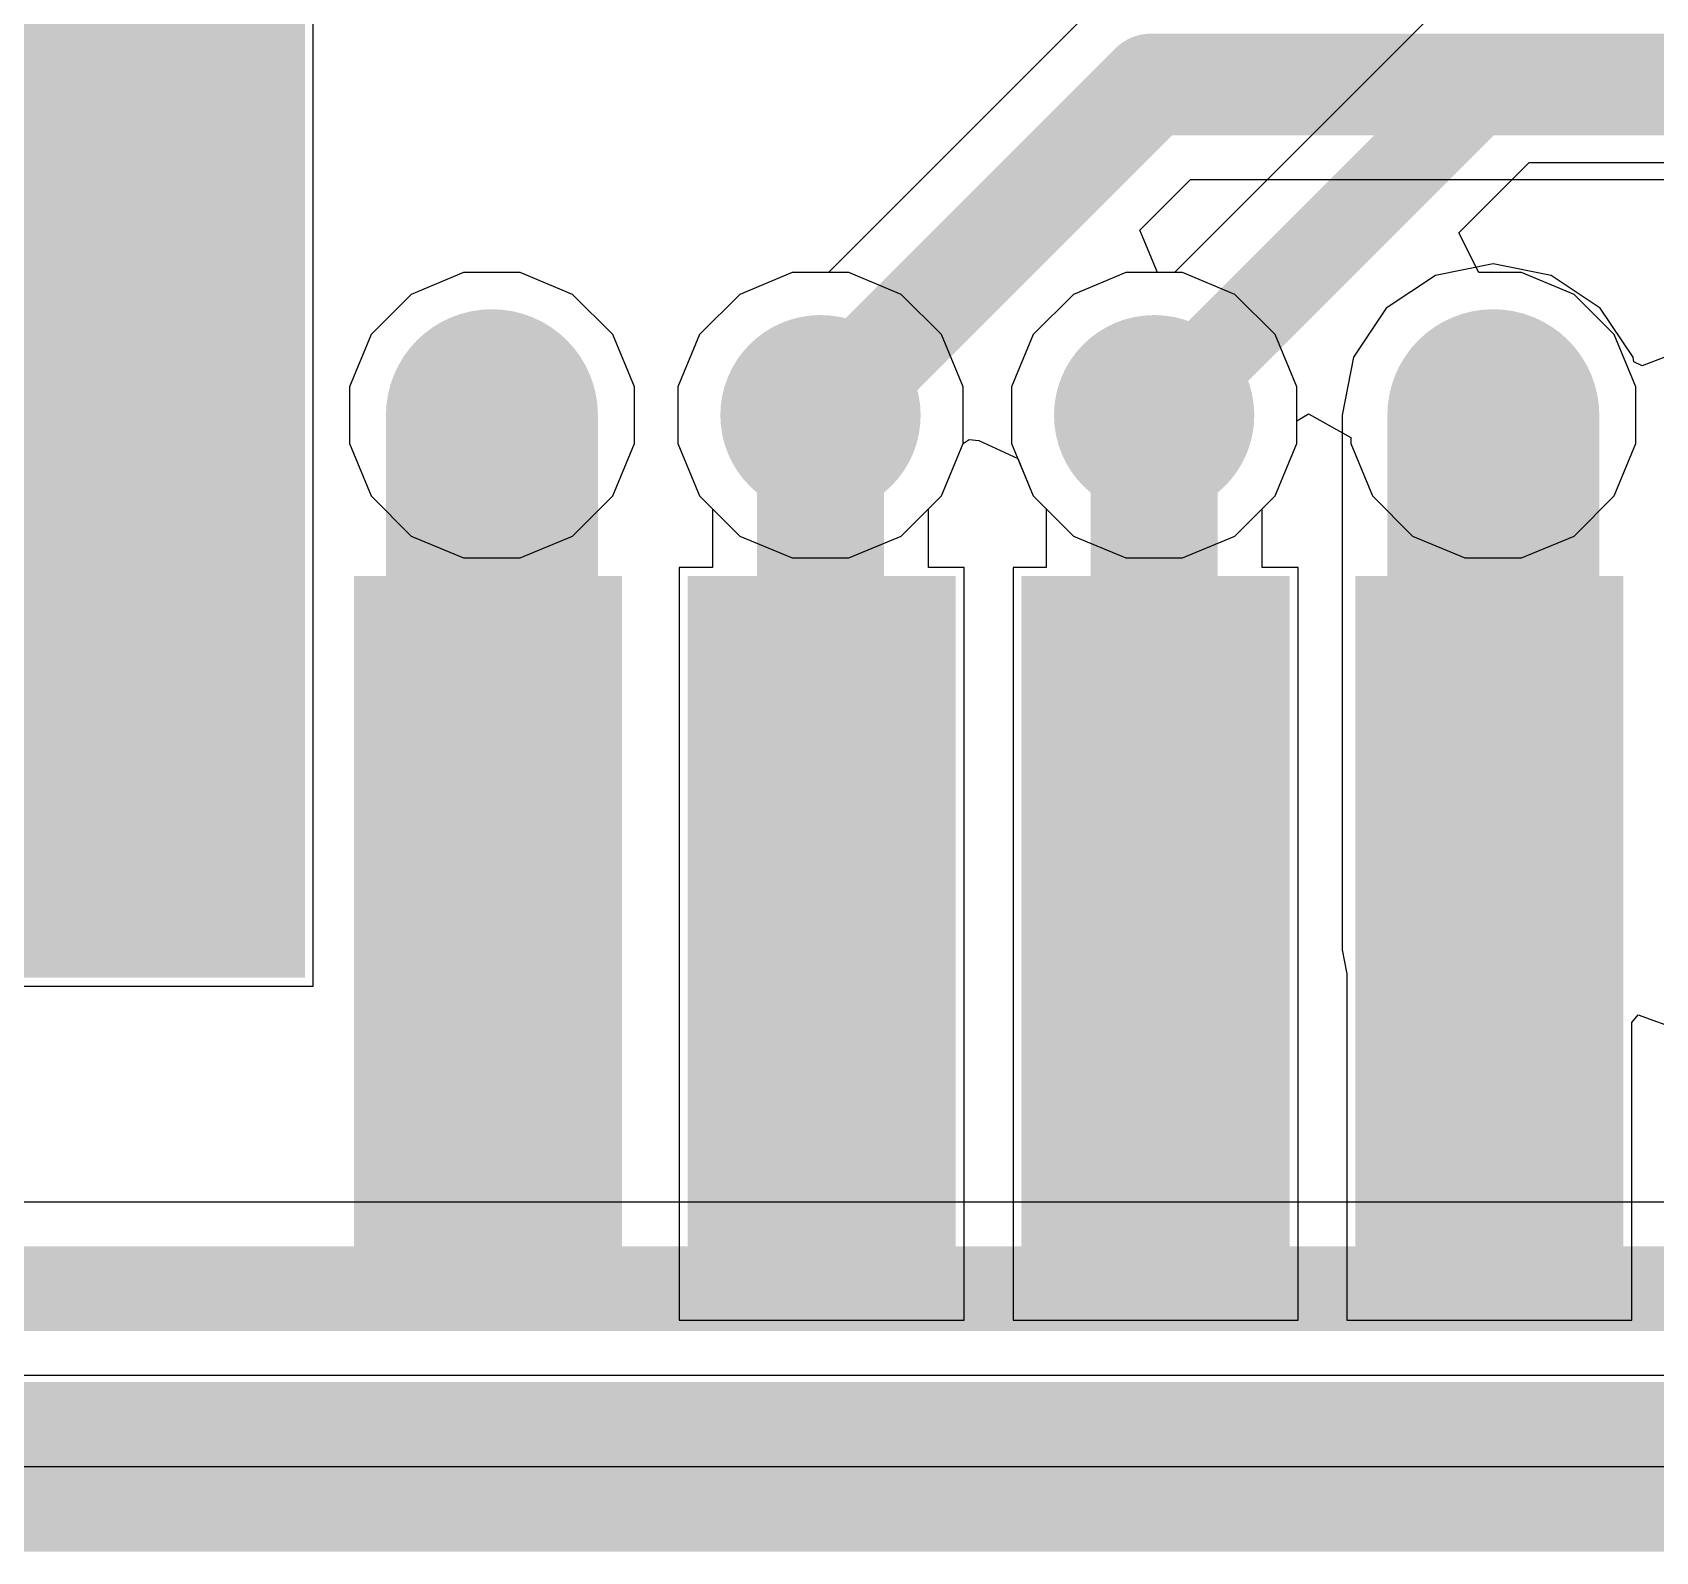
# Model space of a CAD drawing. Header units: inches. Extents: x -4.4 to 45.3, y -0.3 to 53.7.
# Drawn here: x 24.614 to 29.476, y -0.254 to 4.296 of the extents above; entities that cross this region are included whole.
import ezdxf

# ---------------------------------------------------------------- set-up
doc = ezdxf.new("R2010")
doc.units = ezdxf.units.IN
for name, color, linetype in [('Board Outline', 76, 'Continuous'), ('Bottom Layer', 5, 'Continuous'), ('Signal_1', 16, 'Continuous'), ('Signal_2', 76, 'Continuous'), ('Top Layer', 1, 'Continuous'), ('Top Paste', 8, 'Continuous'), ('Top Solder', 216, 'Continuous'), ('Via Holes', 16, 'Continuous')]:
    doc.layers.add(name, color=color, linetype=linetype)

# ---------------------------------------------------------------- blocks, each defined once
blk = doc.blocks.new('SFW5R_1STE1LF_28')
at = {"layer": 'Top Layer'}
for points in [[(-1.3, 2.05), (-0.7, 2.05), (-0.7, 0.05), (-1.3, 0.05)], [(-0.3, 2.05), (0.3, 2.05), (0.3, 0.05), (-0.3, 0.05)], [(0.7, 2.05), (1.3, 2.05), (1.3, 0.05), (0.7, 0.05)], [(1.7, 2.05), (2.3, 2.05), (2.3, 0.05), (1.7, 0.05)], [(2.65, 1.05), (3.35, 1.05), (3.35, -3.15), (2.65, -3.15)]]:
    blk.add_hatch(color=1, dxfattribs=at).paths.add_polyline_path(points)
at = {"layer": 'Top Paste'}
for points in [[(-1.3, 2.05), (-0.7, 2.05), (-0.7, 0.05), (-1.3, 0.05)], [(-0.3, 2.05), (0.3, 2.05), (0.3, 0.05), (-0.3, 0.05)], [(0.7, 2.05), (1.3, 2.05), (1.3, 0.05), (0.7, 0.05)], [(1.7, 2.05), (2.3, 2.05), (2.3, 0.05), (1.7, 0.05)], [(2.65, 1.05), (3.35, 1.05), (3.35, -3.15), (2.65, -3.15)]]:
    blk.add_hatch(color=8, dxfattribs=at).paths.add_polyline_path(points)
at = {"layer": 'Top Solder'}
for points in [[(-1.4016, 2.1516), (-0.5984, 2.1516), (-0.5984, -0.0516), (-1.4016, -0.0516)], [(-0.4016, 2.1516), (0.4016, 2.1516), (0.4016, -0.0516), (-0.4016, -0.0516)], [(0.5984, 2.1516), (1.4016, 2.1516), (1.4016, -0.0516), (0.5984, -0.0516)], [(1.5984, 2.1516), (2.4016, 2.1516), (2.4016, -0.0516), (1.5984, -0.0516)], [(2.5484, 1.1516), (3.4516, 1.1516), (3.4516, -3.2516), (2.5484, -3.2516)]]:
    blk.add_hatch(color=216, dxfattribs=at).paths.add_polyline_path(points)

msp = doc.modelspace()

# ---------------------------------------------------------------- hatches: boundary and pattern name
at = {"layer": 'Bottom Layer'}
h = msp.add_hatch(color=5, dxfattribs=at)
edge = h.paths.add_edge_path()
edge.add_arc((25.9901, 3.1496), 0.3, 0, 360)
h = msp.add_hatch(color=5, dxfattribs=at)
edge = h.paths.add_edge_path()
edge.add_arc((26.9744, 3.1496), 0.3, 0, 360)
h = msp.add_hatch(color=5, dxfattribs=at)
edge = h.paths.add_edge_path()
edge.add_arc((27.9739, 3.1496), 0.3, 0, 360)
h = msp.add_hatch(color=5, dxfattribs=at)
edge = h.paths.add_edge_path()
edge.add_arc((28.9899, 3.1496), 0.3, 0, 360)
at = {"layer": 'Signal_1'}
h = msp.add_hatch(color=16, dxfattribs=at)
edge = h.paths.add_edge_path()
edge.add_arc((25.9901, 3.1496), 0.3, 0, 360)
h = msp.add_hatch(color=16, dxfattribs=at)
edge = h.paths.add_edge_path()
edge.add_arc((26.9744, 3.1496), 0.3, 0, 360)
h = msp.add_hatch(color=16, dxfattribs=at)
edge = h.paths.add_edge_path()
edge.add_arc((27.9739, 3.1496), 0.3, 0, 360)
h = msp.add_hatch(color=16, dxfattribs=at)
edge = h.paths.add_edge_path()
edge.add_arc((28.9899, 3.1496), 0.3, 0, 360)
at = {"layer": 'Signal_2'}
h = msp.add_hatch(color=76, dxfattribs=at)
edge = h.paths.add_edge_path()
edge.add_arc((25.9901, 3.1496), 0.3, 0, 360)
h = msp.add_hatch(color=76, dxfattribs=at)
edge = h.paths.add_edge_path()
edge.add_arc((26.9744, 3.1496), 0.3, 0, 360)
h = msp.add_hatch(color=76, dxfattribs=at)
edge = h.paths.add_edge_path()
edge.add_arc((27.9739, 3.1496), 0.3, 0, 360)
h = msp.add_hatch(color=76, dxfattribs=at)
edge = h.paths.add_edge_path()
edge.add_arc((28.9899, 3.1496), 0.3, 0, 360)
at = {"layer": 'Top Layer'}
h = msp.add_hatch(color=1, dxfattribs=at)
edge = h.paths.add_edge_path()
edge.add_arc((25.9901, 3.1496), 0.3, 0, 360)
h = msp.add_hatch(color=1, dxfattribs=at)
edge = h.paths.add_edge_path()
edge.add_arc((26.9744, 3.1496), 0.3, 0, 360)
h = msp.add_hatch(color=1, dxfattribs=at)
edge = h.paths.add_edge_path()
edge.add_arc((27.9739, 3.1496), 0.3, 0, 360)
h = msp.add_hatch(color=1, dxfattribs=at)
edge = h.paths.add_edge_path()
edge.add_arc((28.9899, 3.1496), 0.3, 0, 360)
at = {"layer": 'Via Holes'}
h = msp.add_hatch(color=7, dxfattribs=at)
edge = h.paths.add_edge_path()
edge.add_arc((25.9901, 3.1496), 0.15, 0, 360)
h = msp.add_hatch(color=7, dxfattribs=at)
edge = h.paths.add_edge_path()
edge.add_arc((26.9744, 3.1496), 0.15, 0, 360)
h = msp.add_hatch(color=7, dxfattribs=at)
edge = h.paths.add_edge_path()
edge.add_arc((27.9739, 3.1496), 0.15, 0, 360)
h = msp.add_hatch(color=7, dxfattribs=at)
edge = h.paths.add_edge_path()
edge.add_arc((28.9899, 3.1496), 0.15, 0, 360)

# ---------------------------------------------------------------- linework, layer by layer
at = {"layer": 'Board Outline'}
msp.add_lwpolyline([(0, 0, 0.508, 0.508, 0), (45.0088, 0, 0.508, 0.508, 0)], format="xyseb", dxfattribs=at)
at = {"layer": 'Bottom Layer'}
for p, q in [((28.8068, 4.3487), (28.0346, 3.5766)), ((28.8865, 3.696), (29.0972, 3.9066)), ((29.0972, 3.9066), (36.9824, 3.9066)), ((28.9467, 3.5766), (28.8865, 3.696)), ((26.8895, 3.5766), (26.7325, 3.5116)), ((27.0593, 3.5766), (26.8895, 3.5766)), ((27.2163, 3.5116), (27.0593, 3.5766)), ((27.8889, 3.5766), (27.732, 3.5116)), ((28.0346, 3.5766), (27.8889, 3.5766)), ((29.0748, 3.5766), (28.9467, 3.5766)), ((29.2318, 3.5116), (29.0748, 3.5766)), ((26.7325, 3.5116), (26.6124, 3.3915)), ((27.3364, 3.3915), (27.2163, 3.5116)), ((27.732, 3.5116), (27.6119, 3.3915)), ((29.3519, 3.3915), (29.2318, 3.5116)), ((26.6124, 3.3915), (26.5474, 3.2345)), ((27.4014, 3.2345), (27.3364, 3.3915)), ((27.6119, 3.3915), (27.5469, 3.2345)), ((29.4169, 3.2345), (29.3519, 3.3915)), ((26.5474, 3.2345), (26.5474, 3.0647)), ((27.4014, 3.0647), (27.4014, 3.2345)), ((27.5469, 3.2345), (27.5469, 3.0647)), ((29.4169, 3.0647), (29.4169, 3.2345)), ((28.4009, 3.1323), (28.4359, 3.1538)), ((28.4009, 3.0647), (28.4009, 3.1323)), ((28.4359, 3.1538), (28.5629, 3.0829)), ((26.5474, 3.0647), (26.6124, 2.9077)), ((27.3364, 2.9077), (27.4014, 3.0647)), ((27.5469, 3.0647), (27.6119, 2.9077)), ((28.3359, 2.9077), (28.4009, 3.0647)), ((28.5629, 3.0829), (28.5629, 3.0647)), ((28.5629, 3.0647), (28.6279, 2.9077)), ((29.3519, 2.9077), (29.4169, 3.0647)), ((26.6124, 2.9077), (26.7325, 2.7876)), ((27.2163, 2.7876), (27.3364, 2.9077)), ((27.6119, 2.9077), (27.732, 2.7876)), ((28.2158, 2.7876), (28.3359, 2.9077)), ((28.6279, 2.9077), (28.748, 2.7876)), ((29.2318, 2.7876), (29.3519, 2.9077)), ((26.7325, 2.7876), (26.8895, 2.7226)), ((27.0593, 2.7226), (27.2163, 2.7876)), ((27.732, 2.7876), (27.8889, 2.7226)), ((28.0588, 2.7226), (28.2158, 2.7876)), ((28.748, 2.7876), (28.9049, 2.7226)), ((29.0748, 2.7226), (29.2318, 2.7876)), ((26.8895, 2.7226), (27.0593, 2.7226)), ((27.8889, 2.7226), (28.0588, 2.7226)), ((28.9049, 2.7226), (29.0748, 2.7226)), ((45.0088, 0), (0, 0))]:
    msp.add_line(p, q, dxfattribs=at)
for points in [[(27.9739, 3.1496, 0.254, 0.254, 0), (28.9899, 4.1656, 0.254, 0.254, 0)], [(28.9899, 4.1656, 0.254, 0.254, 0), (36.9824, 4.1656, 0.254, 0.254, 0)]]:
    msp.add_lwpolyline(points, format="xyseb", dxfattribs=at)
for points in [[(28.9264, 4.1656, 0.127, 0.127, 1), (29.0534, 4.1656, 0.127, 0.127, 1)], [(28.9264, 4.1656, 0.127, 0.127, 1), (29.0534, 4.1656, 0.127, 0.127, 1)], [(27.9104, 3.1496, 0.127, 0.127, 1), (28.0374, 3.1496, 0.127, 0.127, 1)]]:
    msp.add_lwpolyline(points, format="xyseb", close=True, dxfattribs=at)
at = {"layer": 'Signal_1'}
for p, q in [((27.7636, 4.3416), (26.9985, 3.5766)), ((27.9313, 3.7036), (28.083, 3.8553)), ((28.083, 3.8553), (41.4782, 3.8553)), ((27.9839, 3.5766), (27.9313, 3.7036)), ((25.9052, 3.5766), (25.7483, 3.5116)), ((26.0751, 3.5766), (25.9052, 3.5766)), ((26.232, 3.5116), (26.0751, 3.5766)), ((26.8895, 3.5766), (26.7325, 3.5116)), ((26.9985, 3.5766), (26.8895, 3.5766)), ((28.0588, 3.5766), (27.9839, 3.5766)), ((28.2158, 3.5116), (28.0588, 3.5766)), ((25.7483, 3.5116), (25.6282, 3.3915)), ((26.3521, 3.3915), (26.232, 3.5116)), ((26.7325, 3.5116), (26.6124, 3.3915)), ((28.3359, 3.3915), (28.2158, 3.5116)), ((25.6282, 3.3915), (25.5631, 3.2345)), ((26.4171, 3.2345), (26.3521, 3.3915)), ((26.6124, 3.3915), (26.5474, 3.2345)), ((28.4009, 3.2345), (28.3359, 3.3915)), ((25.5631, 3.2345), (25.5631, 3.0647)), ((26.4171, 3.0647), (26.4171, 3.2345)), ((26.5474, 3.2345), (26.5474, 3.0647)), ((28.4009, 3.0647), (28.4009, 3.2345)), ((25.5631, 3.0647), (25.6282, 2.9077)), ((26.3521, 2.9077), (26.4171, 3.0647)), ((26.5474, 3.0647), (26.6124, 2.9077)), ((27.3364, 2.9077), (27.4014, 3.0647)), ((27.4014, 3.0647), (27.4199, 3.0767)), ((27.4199, 3.0767), (27.449, 3.0739)), ((27.449, 3.0739), (27.5654, 3.0199)), ((28.3359, 2.9077), (28.4009, 3.0647)), ((27.5654, 3.0199), (27.6119, 2.9077)), ((25.6282, 2.9077), (25.7483, 2.7876)), ((26.232, 2.7876), (26.3521, 2.9077)), ((26.6124, 2.9077), (26.7325, 2.7876)), ((27.2163, 2.7876), (27.3364, 2.9077)), ((27.6119, 2.9077), (27.732, 2.7876)), ((28.2158, 2.7876), (28.3359, 2.9077)), ((25.7483, 2.7876), (25.9052, 2.7226)), ((26.0751, 2.7226), (26.232, 2.7876)), ((26.7325, 2.7876), (26.8895, 2.7226)), ((27.0593, 2.7226), (27.2163, 2.7876)), ((27.732, 2.7876), (27.8889, 2.7226)), ((28.0588, 2.7226), (28.2158, 2.7876)), ((25.9052, 2.7226), (26.0751, 2.7226)), ((26.8895, 2.7226), (27.0593, 2.7226)), ((27.8889, 2.7226), (28.0588, 2.7226)), ((33.2286, 0.7924), (22.7085, 0.7924)), ((5.5118, 0.2744), (41.91, 0.2744)), ((45.0088, 0), (0, 0))]:
    msp.add_line(p, q, dxfattribs=at)
for points in [[(26.9748, 3.15, 0.3048, 0.3048, 0), (27.965, 4.1402, 0.3048, 0.3048, 0)], [(27.965, 4.1402, 0.3048, 0.3048, 0), (41.4782, 4.1402, 0.3048, 0.3048, 0)], [(5.5118, 0.5334, 0.254, 0.254, 0), (41.91, 0.5334, 0.254, 0.254, 0)]]:
    msp.add_lwpolyline(points, format="xyseb", dxfattribs=at)
for points in [[(27.8888, 4.1402, 0.1524, 0.1524, 1), (28.0412, 4.1402, 0.1524, 0.1524, 1)], [(27.8888, 4.1402, 0.1524, 0.1524, 1), (28.0412, 4.1402, 0.1524, 0.1524, 1)], [(26.8986, 3.15, 0.1524, 0.1524, 1), (27.051, 3.15, 0.1524, 0.1524, 1)]]:
    msp.add_lwpolyline(points, format="xyseb", close=True, dxfattribs=at)
at = {"layer": 'Signal_2'}
for p, q in [((25.9052, 3.5766), (25.7483, 3.5116)), ((26.0751, 3.5766), (25.9052, 3.5766)), ((26.232, 3.5116), (26.0751, 3.5766)), ((26.8895, 3.5766), (26.7325, 3.5116)), ((27.0593, 3.5766), (26.8895, 3.5766)), ((27.2163, 3.5116), (27.0593, 3.5766)), ((27.8889, 3.5766), (27.732, 3.5116)), ((28.0588, 3.5766), (27.8889, 3.5766)), ((28.2158, 3.5116), (28.0588, 3.5766)), ((25.7483, 3.5116), (25.6282, 3.3915)), ((26.3521, 3.3915), (26.232, 3.5116)), ((26.7325, 3.5116), (26.6124, 3.3915)), ((27.3364, 3.3915), (27.2163, 3.5116)), ((27.732, 3.5116), (27.6119, 3.3915)), ((28.3359, 3.3915), (28.2158, 3.5116)), ((25.6282, 3.3915), (25.5631, 3.2345)), ((26.4171, 3.2345), (26.3521, 3.3915)), ((26.6124, 3.3915), (26.5474, 3.2345)), ((27.4014, 3.2345), (27.3364, 3.3915)), ((27.6119, 3.3915), (27.5469, 3.2345)), ((28.4009, 3.2345), (28.3359, 3.3915)), ((25.5631, 3.2345), (25.5631, 3.0647)), ((26.4171, 3.0647), (26.4171, 3.2345)), ((26.5474, 3.2345), (26.5474, 3.0647)), ((27.4014, 3.0647), (27.4014, 3.2345)), ((27.5469, 3.2345), (27.5469, 3.0647)), ((28.4009, 3.0647), (28.4009, 3.2345)), ((25.5631, 3.0647), (25.6282, 2.9077)), ((26.3521, 2.9077), (26.4171, 3.0647)), ((26.5474, 3.0647), (26.6124, 2.9077)), ((27.3364, 2.9077), (27.4014, 3.0647)), ((27.5469, 3.0647), (27.6119, 2.9077)), ((28.3359, 2.9077), (28.4009, 3.0647)), ((25.6282, 2.9077), (25.7483, 2.7876)), ((26.232, 2.7876), (26.3521, 2.9077)), ((26.6124, 2.9077), (26.7325, 2.7876)), ((27.2163, 2.7876), (27.3364, 2.9077)), ((27.6119, 2.9077), (27.732, 2.7876)), ((28.2158, 2.7876), (28.3359, 2.9077)), ((25.7483, 2.7876), (25.9052, 2.7226)), ((26.0751, 2.7226), (26.232, 2.7876)), ((26.7325, 2.7876), (26.8895, 2.7226)), ((27.0593, 2.7226), (27.2163, 2.7876)), ((27.732, 2.7876), (27.8889, 2.7226)), ((28.0588, 2.7226), (28.2158, 2.7876)), ((25.9052, 2.7226), (26.0751, 2.7226)), ((26.8895, 2.7226), (27.0593, 2.7226)), ((27.8889, 2.7226), (28.0588, 2.7226)), ((45.0088, 0), (0, 0))]:
    msp.add_line(p, q, dxfattribs=at)
at = {"layer": 'Top Layer'}
for p, q in [((25.4551, 1.4392), (25.4551, 5.8932)), ((28.9899, 3.6028), (28.8164, 3.5683)), ((29.1633, 3.5683), (28.9899, 3.6028)), ((26.8895, 3.5766), (26.7325, 3.5116)), ((27.0593, 3.5766), (26.8895, 3.5766)), ((27.2163, 3.5116), (27.0593, 3.5766)), ((27.8889, 3.5766), (27.732, 3.5116)), ((28.0588, 3.5766), (27.8889, 3.5766)), ((28.2158, 3.5116), (28.0588, 3.5766)), ((28.8164, 3.5683), (28.6694, 3.4701)), ((29.3104, 3.4701), (29.1633, 3.5683)), ((26.7325, 3.5116), (26.6124, 3.3915)), ((27.3364, 3.3915), (27.2163, 3.5116)), ((27.732, 3.5116), (27.6119, 3.3915)), ((28.3359, 3.3915), (28.2158, 3.5116)), ((28.6694, 3.4701), (28.5712, 3.323)), ((29.4086, 3.323), (29.3104, 3.4701)), ((26.6124, 3.3915), (26.5474, 3.2345)), ((27.4014, 3.2345), (27.3364, 3.3915)), ((27.6119, 3.3915), (27.5469, 3.2345)), ((28.4009, 3.2345), (28.3359, 3.3915)), ((29.5993, 3.3604), (29.4359, 3.2978)), ((28.5712, 3.323), (28.5367, 3.1496)), ((29.4113, 3.3094), (29.4086, 3.323)), ((29.4359, 3.2978), (29.4113, 3.3094)), ((26.5474, 3.2345), (26.5474, 3.0647)), ((27.4014, 3.0647), (27.4014, 3.2345)), ((27.5469, 3.2345), (27.5469, 3.0647)), ((28.4009, 3.0647), (28.4009, 3.2345)), ((28.5367, 3.1496), (28.5367, 1.5487)), ((26.5474, 3.0647), (26.6124, 2.9077)), ((27.3364, 2.9077), (27.4014, 3.0647)), ((27.5469, 3.0647), (27.6119, 2.9077)), ((28.3359, 2.9077), (28.4009, 3.0647)), ((26.6124, 2.9077), (26.6507, 2.8695)), ((26.6507, 2.8695), (26.6507, 2.6932)), ((27.2981, 2.8695), (27.3364, 2.9077)), ((27.2981, 2.6932), (27.2981, 2.8695)), ((27.6119, 2.9077), (27.6502, 2.8695)), ((27.6502, 2.8695), (27.6502, 2.6932)), ((28.2976, 2.8695), (28.3359, 2.9077)), ((28.2976, 2.6932), (28.2976, 2.8695)), ((26.6507, 2.6932), (26.5511, 2.6932)), ((26.5511, 2.6932), (26.5511, 0.4392)), ((27.4051, 2.6932), (27.2981, 2.6932)), ((27.4051, 0.4392), (27.4051, 2.6932)), ((27.6502, 2.6932), (27.5511, 2.6932)), ((27.5511, 2.6932), (27.5511, 0.4392)), ((28.4051, 2.6932), (28.2976, 2.6932)), ((28.4051, 0.4392), (28.4051, 2.6932)), ((28.5367, 1.5487), (28.5511, 1.4762)), ((28.5511, 1.4762), (28.5511, 0.4392)), ((24.5011, 1.4392), (25.4551, 1.4392)), ((29.4051, 1.3305), (29.4241, 1.3534)), ((29.4051, 0.4392), (29.4051, 1.3305)), ((29.4241, 1.3534), (29.5511, 1.3076)), ((26.5511, 0.4392), (27.4051, 0.4392)), ((27.5511, 0.4392), (28.4051, 0.4392)), ((28.5511, 0.4392), (29.4051, 0.4392)), ((45.0088, 0), (0, 0))]:
    msp.add_line(p, q, dxfattribs=at)
for points in [[(25.9901, 1.5487, 0.635, 0.635, 0), (25.9901, 3.1496, 0.635, 0.635, 0)], [(28.9899, 1.5487, 0.635, 0.635, 0), (28.9899, 3.1496, 0.635, 0.635, 0)], [(27.9739, 1.5322, 0.381, 0.381, 0), (27.9739, 3.175, 0.381, 0.381, 0)], [(26.9744, 1.5322, 0.381, 0.381, 0), (26.9744, 3.1496, 0.381, 0.381, 0)]]:
    msp.add_lwpolyline(points, format="xyseb", dxfattribs=at)
for points in [[(25.8314, 3.1496, 0.3175, 0.3175, 1), (26.1489, 3.1496, 0.3175, 0.3175, 1)], [(28.8311, 3.1496, 0.3175, 0.3175, 1), (29.1486, 3.1496, 0.3175, 0.3175, 1)], [(27.8786, 3.175, 0.1905, 0.1905, 1), (28.0691, 3.175, 0.1905, 0.1905, 1)], [(26.8791, 3.1496, 0.1905, 0.1905, 1), (27.0696, 3.1496, 0.1905, 0.1905, 1)], [(25.8314, 1.5487, 0.3175, 0.3175, 1), (26.1489, 1.5487, 0.3175, 0.3175, 1)], [(28.8311, 1.5487, 0.3175, 0.3175, 1), (29.1486, 1.5487, 0.3175, 0.3175, 1)], [(26.8791, 1.5322, 0.1905, 0.1905, 1), (27.0696, 1.5322, 0.1905, 0.1905, 1)], [(27.8786, 1.5322, 0.1905, 0.1905, 1), (28.0691, 1.5322, 0.1905, 0.1905, 1)]]:
    msp.add_lwpolyline(points, format="xyseb", close=True, dxfattribs=at)

# ---------------------------------------------------------------- block references
at = {"rotation": 180}
msp.add_blockref('SFW5R_1STE1LF_28', (27.9781, 2.6162), dxfattribs=at)

doc.saveas('drawing.dxf')
